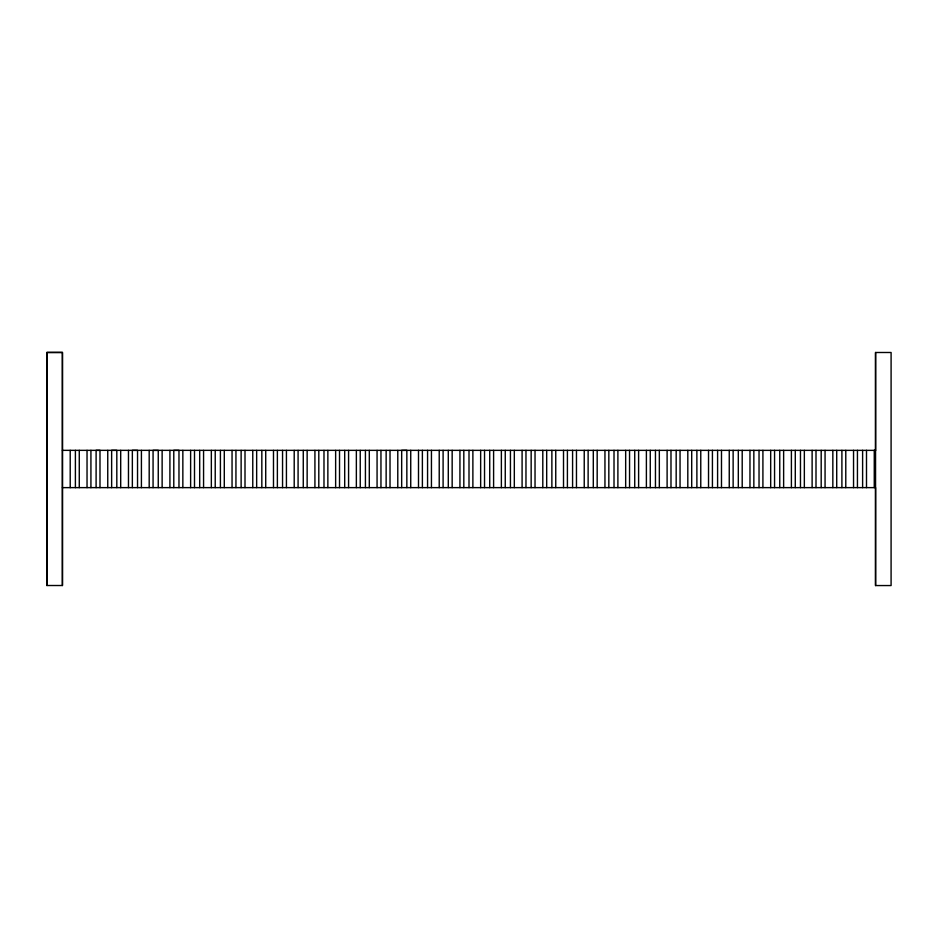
<?xml version="1.0" encoding="UTF-8"?>
<svg xmlns="http://www.w3.org/2000/svg" width="938" height="938" viewBox="0 0 938 938"><rect width="100%" height="100%" fill="white"/><g stroke="black" fill="none" stroke-linecap="round" stroke-linejoin="round"><path stroke-width="1.41" d="M46.9 585.523L46.9 352.454L62.436 352.442L62.436 585.523L46.9 585.511L46.9 352.454L62.436 352.454L62.436 585.511M96.098 487.631L96.11 450.346L99.991 450.346L99.991 487.631M875.553 585.558L875.553 352.489L891.1 352.489L891.088 585.558L875.553 585.558L875.564 487.631L62.436 487.631M62.436 450.346L875.564 450.369L875.564 352.489M875.564 450.369L874.263 450.322L874.263 487.631M866.501 450.322L866.501 487.631M862.608 450.322L862.62 487.631M857.438 450.322L857.438 487.631M853.545 450.322L853.545 487.631M845.783 450.322L845.783 487.631M841.902 450.322L841.902 487.631M836.719 450.322L836.719 487.631M832.838 450.322L832.838 487.631M825.065 450.322L825.065 487.631M821.184 450.322L821.184 487.631M816.001 450.322L816.001 487.631M812.12 450.322L812.12 487.631M804.347 450.322L804.347 487.631M800.466 450.322L800.466 487.631M795.283 450.322L795.283 487.631M791.402 450.322L791.402 487.631M783.629 450.322L783.629 487.631M779.748 450.322L779.748 487.631M774.565 450.322L774.565 487.631M770.684 450.322L770.684 487.631M762.911 450.322L762.911 487.631M759.03 450.322L759.03 487.631M753.847 450.322L753.847 487.631M749.966 450.322L749.966 487.631M742.204 450.322L742.204 487.631M738.312 450.322L738.312 487.631M733.129 450.322L733.141 487.631M729.248 450.322L729.248 487.631M721.486 450.322L721.486 487.631M717.593 450.322L717.593 487.631M712.423 450.322L712.423 487.631M708.53 450.322L708.53 487.631M700.768 450.322L700.768 487.631M696.875 450.322L696.887 487.631M691.705 450.322L691.705 487.631M687.812 450.322L687.812 487.631M680.05 450.322L680.05 487.631M676.169 450.322L676.169 487.631M670.987 450.322L670.987 487.631M667.106 450.322L667.106 487.631M659.332 450.322L659.332 487.631M655.451 450.322L655.451 487.631M650.269 450.322L650.269 487.631M646.388 450.322L646.388 487.631M638.614 450.322L638.614 487.631M634.733 450.322L634.733 487.631M629.55 450.322L629.55 487.631M625.669 450.322L625.669 487.631M617.896 450.322L617.896 487.631M614.015 450.322L614.015 487.631M608.832 450.322L608.832 487.631M604.951 450.322L604.951 487.631M597.178 450.322L597.178 487.631M593.297 450.322L593.297 487.631M588.126 450.322L588.126 487.631M584.233 450.322L584.233 487.631M576.471 450.322L576.471 487.631M572.579 450.322L572.579 487.631M567.408 450.322L567.408 487.631M563.515 450.322L563.515 487.631M555.753 450.322L555.753 487.631M551.872 450.322L551.872 487.631M546.69 450.322L546.69 487.631M542.797 450.322L542.797 487.631M535.035 450.322L535.035 487.631M531.154 450.322L531.154 487.631M525.972 450.322L525.972 487.631M522.091 450.322L522.091 487.631M514.317 450.322L514.317 487.631M510.436 450.322L510.436 487.631M505.254 450.322L505.254 487.631M501.373 450.322L501.373 487.631M493.599 450.322L493.599 487.631M489.718 450.322L489.718 487.631M484.536 450.322L484.536 487.631M480.655 450.322L480.655 487.631M472.881 450.322L472.881 487.631M469 450.322L469 487.631M463.818 450.322L463.818 487.631M459.937 450.322L459.937 487.631M452.163 450.322L452.163 487.631M448.282 450.322L448.282 487.631M443.099 450.322L443.099 487.631M439.219 450.322L439.219 487.631M431.445 450.322L431.445 487.631M427.564 450.322L427.564 487.631M422.381 450.322L422.393 487.631M418.5 450.322L418.5 487.631M410.738 450.322L410.738 487.631M406.846 487.631L406.846 450.322L401.675 450.381L401.675 487.631M397.782 450.381L397.782 487.631M390.02 450.381L390.02 487.631M386.139 450.381L386.139 487.631M380.957 450.381L380.957 487.631M377.064 450.381L377.064 487.631M369.302 450.381L369.302 487.631M365.421 450.381L365.421 487.631M360.239 450.381L360.239 487.631M356.358 450.381L356.358 487.631M348.584 450.381L348.584 487.631M344.703 450.381L344.703 487.631M339.521 450.381L339.521 487.631M335.64 450.381L335.64 487.631M327.866 450.381L327.866 487.631M323.985 450.381L323.985 487.631M318.803 450.369L318.803 487.631M314.922 450.369L314.922 487.631M307.148 450.369L307.148 487.631M303.267 450.369L303.267 487.631M298.085 450.369L298.085 487.631M294.204 450.369L294.204 487.631M286.43 450.369L286.43 487.631M282.549 450.369L282.549 487.631M277.378 450.369L277.378 487.631M273.486 450.369L273.486 487.631M265.724 450.369L265.724 487.631M261.831 450.369L261.831 487.631M256.66 450.369L256.66 487.631M252.768 450.369L252.768 487.631M245.006 450.369L245.006 487.631M241.125 450.369L241.125 487.631M235.942 450.369L235.942 487.631M232.049 450.369L232.049 487.631M224.288 450.369L224.288 487.631M220.407 450.369L220.407 487.631M215.224 450.369L215.224 487.631M211.343 450.369L211.343 487.631M203.569 450.369L203.569 487.631M199.688 450.369L199.688 487.631M194.506 450.357L194.506 487.631M190.625 450.357L190.625 487.631M182.851 450.357L182.851 487.631M178.97 487.631L178.97 450.357L173.788 450.369L173.788 487.631M169.907 450.369L169.907 487.631M162.133 450.369L162.133 487.631M158.252 487.631L158.252 450.369L153.07 450.369L153.07 487.631M149.189 450.369L149.189 487.631M141.415 450.369L141.415 487.631M137.534 487.631L137.534 450.369L132.352 450.357L132.352 487.631M128.471 450.357L128.471 487.631M120.697 450.357L120.697 487.631M116.816 487.631L116.816 450.357L111.634 450.346L111.645 487.631M107.753 450.346L107.753 487.631M90.927 450.346L90.927 487.631M87.035 450.346L87.035 487.631M79.273 450.346L79.273 487.631M75.392 450.346L75.392 487.631M70.209 450.346L70.209 487.631"/></g></svg>
